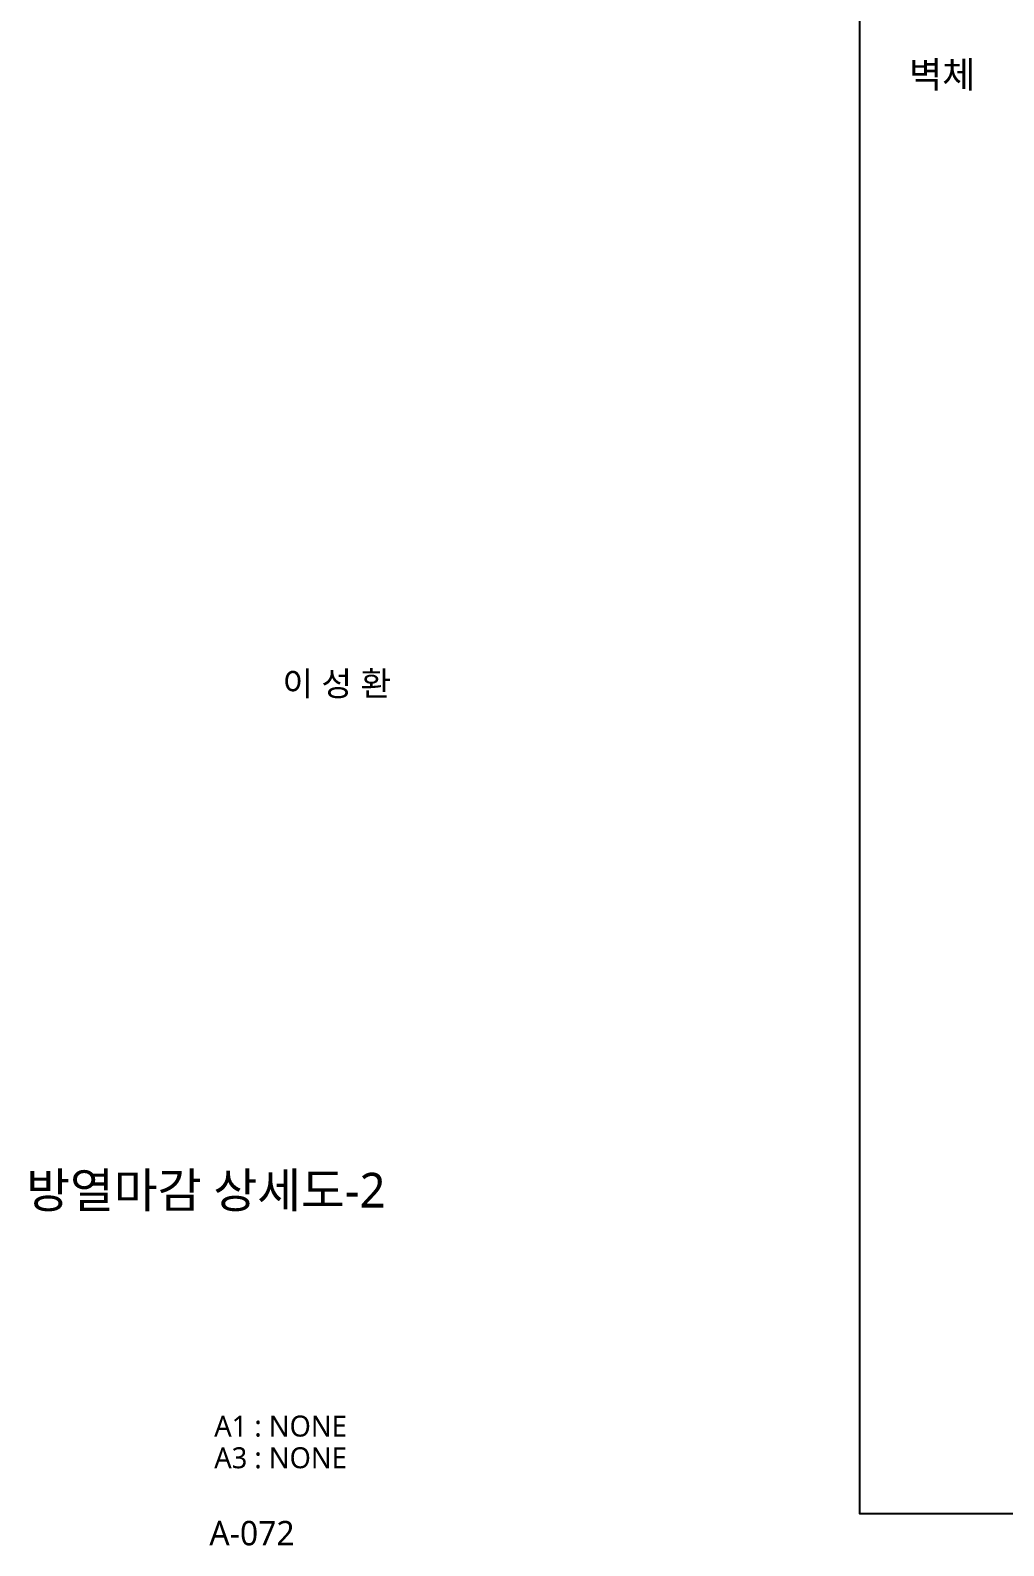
# Model space of a CAD drawing. Header units: millimetres. Extents: x 1008970 to 1091919, y 939088 to 948574.
# Drawn here: x 1040490 to 1043276, y 939088 to 943426 of the extents above; entities that cross this region are included whole.
import ezdxf
from ezdxf.enums import TextEntityAlignment as Align

# ---------------------------------------------------------------- set-up
doc = ezdxf.new("R2010")
doc.units = ezdxf.units.MM
doc.header["$LTSCALE"] = 5
doc.header["$MEASUREMENT"] = 0
doc.layers.get('0').update_dxf_attribs({"linetype": 'CONTINUOUS'})
doc.layers.add('A-BORD-TEXT', color=3, linetype='CONTINUOUS', lineweight=25)
doc.styles.add('맑은고딕', font='malgun.ttf')
doc.styles.add('한글', font='malgun.ttf')

msp = doc.modelspace()

# ---------------------------------------------------------------- linework, layer by layer
msp.add_lwpolyline([(1056736.528, 939179.201), (1042864.794, 939179.201), (1042864.794, 947708.687), (1056736.528, 947708.687)], close=True)

# ---------------------------------------------------------------- texts
at = {"style": '한글'}
msp.add_text('벽체', height=76.0591, dxfattribs=at).set_placement((1043100.215, 943299.069), align=Align.MIDDLE_CENTER)
at = {"layer": 'A-BORD-TEXT', "style": '맑은고딕'}
for s, height, p in [('이 성 환', 70, (1041522.755, 941520.648)), ('A1 : NONE', 60, (1041396.015, 939400.098)), ('A3 : NONE', 60, (1041396.015, 939309.4)), ('A-072', 70, (1041246.597, 939088.673))]:
    msp.add_text(s, height=height, dxfattribs=at).set_placement(p, align=Align.RIGHT)
msp.add_text('방열마감 상세도-2', height=100, dxfattribs=at).set_placement((1040992.545, 940105.222), align=Align.MIDDLE_CENTER)

doc.saveas('drawing.dxf')
